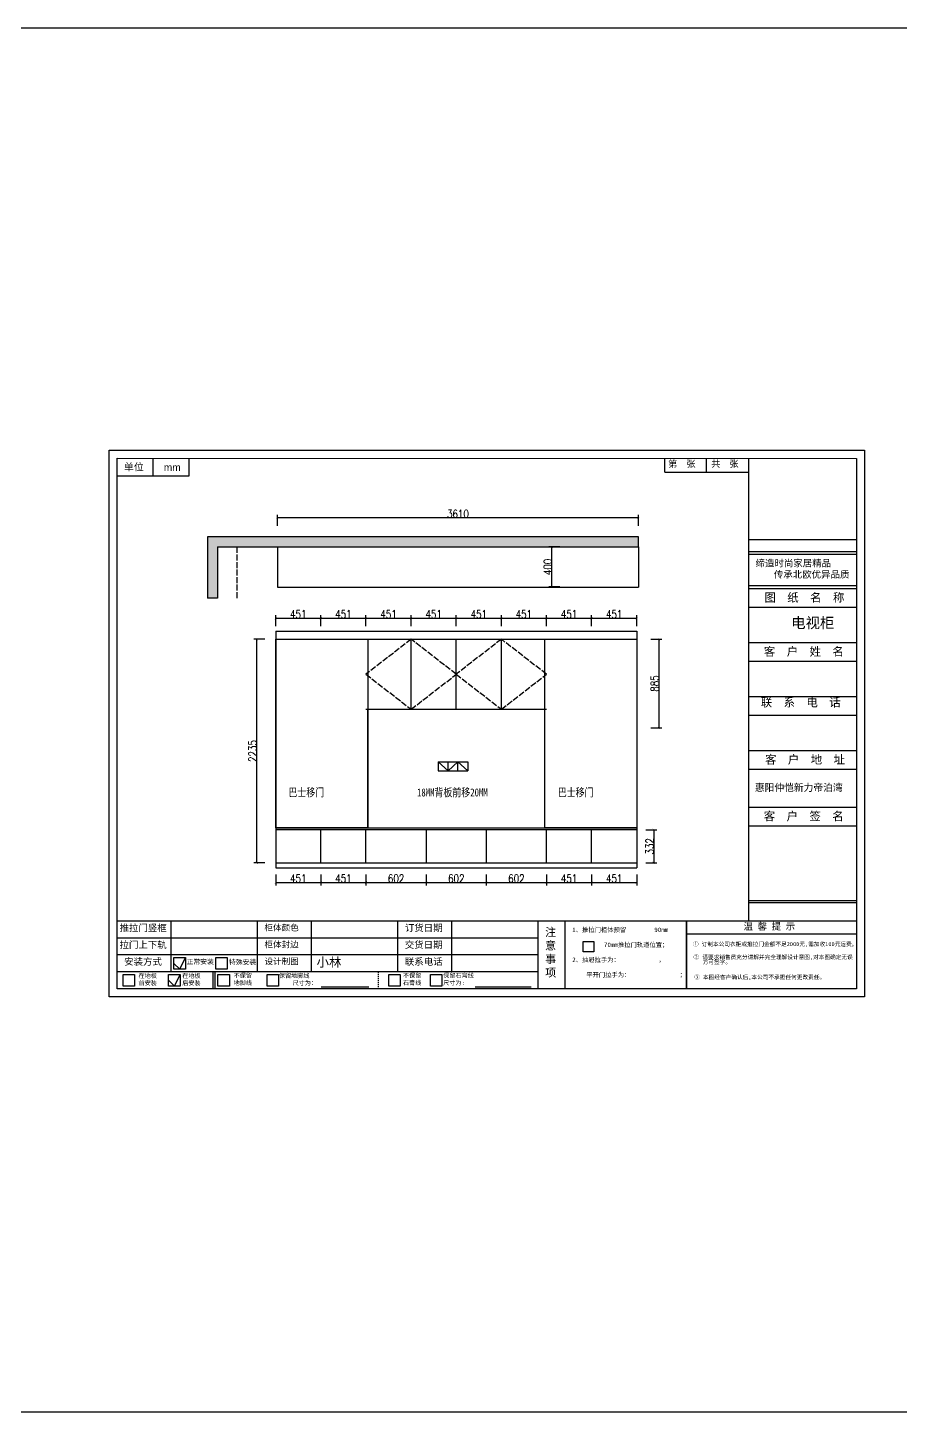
# Model space of a CAD drawing. Header units: millimetres. Extents: x 3255186 to 3429179, y -984851 to -941485.
# Drawn here: x 3265847 to 3274575, y -984851 to -971010 of the extents above; entities that cross this region are included whole.
import ezdxf

# ---------------------------------------------------------------- set-up
doc = ezdxf.new("R2010")
doc.units = ezdxf.units.MM
doc.header["$PDMODE"] = 35
doc.linetypes.add('ACAD_ISO02W100', pattern=[15, 12, -3])
doc.linetypes.add('ACAD_ISO03W100', pattern=[30, 12, -18])
doc.layers.add('块', color=7, linetype='Continuous', lineweight=30)
doc.styles.add('DIM_FONT', font='SIMPLEX.shx', dxfattribs={"width": 0.8})
doc.styles.add('ROMANS', font='romans')
doc.styles.get("Standard").update_dxf_attribs({"font": 'acaderef.shx', "bigfont": 'bigfont.shx'})
doc.styles.add('新宋体', font='', dxfattribs={"height": 80})
doc.styles.add('标注用字体', font='', dxfattribs={"height": 70})
doc.styles.get('新宋体').set_extended_font_data('NSimSun')
doc.styles.get('标注用字体').set_extended_font_data('FangSong_GB2312')
doc.dimstyles.new('ISO-25', dxfattribs={"dimtxt": 80, "dimasz": 20, "dimexe": 30, "dimexo": 80, "dimtad": 1, "dimdec": 0, "dimtxsty": 'DIM_FONT', "dimblk": 'ARCHTICK', "dimcen": 2.5, "dimadec": 0, "dimazin": 0, "dimtfac": 1, "dimtdec": 0, "dimtmove": 1, "dimatfit": 3, "dimfxl": 80, "dimfxlon": 1, "dimarcsym": 0})

# ---------------------------------------------------------------- blocks, each defined once
blk = doc.blocks.new('_ArchTick')
at = {"color": 0, "linetype": 'ByBlock', "const_width": 0.15}
blk.add_lwpolyline([(-0.5, -0.5), (0.5, 0.5)], dxfattribs=at)
blk = doc.blocks.new('*D783')
at = {"color": 0, "lineweight": -2, "ltscale": 5}
for p, q in [((3268346, -975991), (3268346, -975881)), ((3271956, -975911), (3268346, -975911)), ((3271956, -975991), (3271956, -975881))]:
    blk.add_line(p, q, dxfattribs=at)
at = {"layer": 'Defpoints', "color": 0, "ltscale": 5}
for p in [(3268346, -975911), (3268346, -976601), (3271956, -976601)]:
    blk.add_point(p, dxfattribs=at)
at = {"color": 0, "lineweight": -2, "ltscale": 5, "xscale": 20, "yscale": 20, "zscale": 20, "rotation": 180}
blk.add_blockref('_ArchTick', (3268346, -975911), dxfattribs=at)
at = {"color": 0, "lineweight": -2, "ltscale": 5, "xscale": 20, "yscale": 20, "zscale": 20}
blk.add_blockref('_ArchTick', (3271956, -975911), dxfattribs=at)
at = {"color": 0, "ltscale": 5, "insert": (3270151, -975870), "char_height": 80, "attachment_point": 5, "style": 'DIM_FONT'}
blk.add_mtext('3610', dxfattribs=at)
blk = doc.blocks.new('*D784')
at = {"color": 0, "lineweight": -2, "ltscale": 5}
for p, q in [((3271170, -976201), (3271060, -976201)), ((3271090, -976601), (3271090, -976201)), ((3271170, -976601), (3271060, -976601))]:
    blk.add_line(p, q, dxfattribs=at)
at = {"layer": 'Defpoints', "color": 0, "ltscale": 5}
for p in [(3271090, -976201), (3271956, -976201), (3271956, -976601)]:
    blk.add_point(p, dxfattribs=at)
at = {"color": 0, "lineweight": -2, "ltscale": 5, "xscale": 20, "yscale": 20, "zscale": 20}
for p, rotation in [((3271090, -976201), 90), ((3271090, -976601), 270)]:
    blk.add_blockref('_ArchTick', p, dxfattribs=dict(at, rotation=rotation))
at = {"color": 0, "ltscale": 5, "insert": (3271049, -976401), "char_height": 80, "attachment_point": 5, "rotation": 90, "style": 'DIM_FONT'}
blk.add_mtext('400', dxfattribs=at)
blk = doc.blocks.new('*D785')
at = {"color": 0, "lineweight": -2, "ltscale": 5}
for p, q in [((3268218, -977124), (3268108, -977124)), ((3268138, -979359), (3268138, -977124)), ((3268218, -979359), (3268108, -979359))]:
    blk.add_line(p, q, dxfattribs=at)
at = {"layer": 'Defpoints', "color": 0, "ltscale": 5}
for p in [(3268138, -977124), (3268780, -977124), (3268780, -979359)]:
    blk.add_point(p, dxfattribs=at)
at = {"color": 0, "lineweight": -2, "ltscale": 5, "xscale": 20, "yscale": 20, "zscale": 20}
for p, rotation in [((3268138, -977124), 90), ((3268138, -979359), 270)]:
    blk.add_blockref('_ArchTick', p, dxfattribs=dict(at, rotation=rotation))
at = {"color": 0, "ltscale": 5, "insert": (3268097, -978241), "char_height": 80, "attachment_point": 5, "rotation": 90, "style": 'DIM_FONT'}
blk.add_mtext('2235', dxfattribs=at)
blk = doc.blocks.new('*D786')
at = {"color": 0, "lineweight": -2, "ltscale": 5}
for p, q in [((3268329, -979475), (3268329, -979585)), ((3268780, -979475), (3268780, -979585)), ((3268329, -979555), (3268780, -979555))]:
    blk.add_line(p, q, dxfattribs=at)
at = {"layer": 'Defpoints', "color": 0, "ltscale": 5}
for p in [(3268329, -979309), (3268780, -979309), (3268780, -979555)]:
    blk.add_point(p, dxfattribs=at)
at = {"color": 0, "lineweight": -2, "ltscale": 5, "xscale": 20, "yscale": 20, "zscale": 20, "rotation": 180}
blk.add_blockref('_ArchTick', (3268329, -979555), dxfattribs=at)
at = {"color": 0, "lineweight": -2, "ltscale": 5, "xscale": 20, "yscale": 20, "zscale": 20}
blk.add_blockref('_ArchTick', (3268780, -979555), dxfattribs=at)
at = {"color": 0, "ltscale": 5, "insert": (3268554, -979515), "char_height": 80, "attachment_point": 5, "style": 'DIM_FONT'}
blk.add_mtext('451', dxfattribs=at)
blk = doc.blocks.new('*D787')
at = {"color": 0, "lineweight": -2, "ltscale": 5}
for p, q in [((3268780, -979475), (3268780, -979585)), ((3269231, -979475), (3269231, -979585)), ((3268780, -979555), (3269231, -979555))]:
    blk.add_line(p, q, dxfattribs=at)
at = {"layer": 'Defpoints', "color": 0, "ltscale": 5}
for p in [(3268780, -979309), (3269231, -979309), (3269231, -979555)]:
    blk.add_point(p, dxfattribs=at)
at = {"color": 0, "lineweight": -2, "ltscale": 5, "xscale": 20, "yscale": 20, "zscale": 20, "rotation": 180}
blk.add_blockref('_ArchTick', (3268780, -979555), dxfattribs=at)
at = {"color": 0, "lineweight": -2, "ltscale": 5, "xscale": 20, "yscale": 20, "zscale": 20}
blk.add_blockref('_ArchTick', (3269231, -979555), dxfattribs=at)
at = {"color": 0, "ltscale": 5, "insert": (3269005, -979515), "char_height": 80, "attachment_point": 5, "style": 'DIM_FONT'}
blk.add_mtext('451', dxfattribs=at)
blk = doc.blocks.new('*D788')
at = {"color": 0, "lineweight": -2, "ltscale": 5}
for p, q in [((3269231, -979475), (3269231, -979585)), ((3269833, -979475), (3269833, -979585)), ((3269231, -979555), (3269833, -979555))]:
    blk.add_line(p, q, dxfattribs=at)
at = {"layer": 'Defpoints', "color": 0, "ltscale": 5}
for p in [(3269231, -979309), (3269833, -979309), (3269833, -979555)]:
    blk.add_point(p, dxfattribs=at)
at = {"color": 0, "lineweight": -2, "ltscale": 5, "xscale": 20, "yscale": 20, "zscale": 20, "rotation": 180}
blk.add_blockref('_ArchTick', (3269231, -979555), dxfattribs=at)
at = {"color": 0, "lineweight": -2, "ltscale": 5, "xscale": 20, "yscale": 20, "zscale": 20}
blk.add_blockref('_ArchTick', (3269833, -979555), dxfattribs=at)
at = {"color": 0, "ltscale": 5, "insert": (3269532, -979515), "char_height": 80, "attachment_point": 5, "style": 'DIM_FONT'}
blk.add_mtext('602', dxfattribs=at)
blk = doc.blocks.new('*D789')
at = {"color": 0, "lineweight": -2, "ltscale": 5}
for p, q in [((3269833, -979475), (3269833, -979585)), ((3270434, -979475), (3270434, -979585)), ((3269833, -979555), (3270434, -979555))]:
    blk.add_line(p, q, dxfattribs=at)
at = {"layer": 'Defpoints', "color": 0, "ltscale": 5}
for p in [(3269833, -979309), (3270434, -979309), (3270434, -979555)]:
    blk.add_point(p, dxfattribs=at)
at = {"color": 0, "lineweight": -2, "ltscale": 5, "xscale": 20, "yscale": 20, "zscale": 20, "rotation": 180}
blk.add_blockref('_ArchTick', (3269833, -979555), dxfattribs=at)
at = {"color": 0, "lineweight": -2, "ltscale": 5, "xscale": 20, "yscale": 20, "zscale": 20}
blk.add_blockref('_ArchTick', (3270434, -979555), dxfattribs=at)
at = {"color": 0, "ltscale": 5, "insert": (3270134, -979515), "char_height": 80, "attachment_point": 5, "style": 'DIM_FONT'}
blk.add_mtext('602', dxfattribs=at)
blk = doc.blocks.new('*D790')
at = {"color": 0, "lineweight": -2, "ltscale": 5}
for p, q in [((3270434, -979475), (3270434, -979585)), ((3271036, -979475), (3271036, -979585)), ((3270434, -979555), (3271036, -979555))]:
    blk.add_line(p, q, dxfattribs=at)
at = {"layer": 'Defpoints', "color": 0, "ltscale": 5}
for p in [(3270434, -979309), (3271036, -979309), (3271036, -979555)]:
    blk.add_point(p, dxfattribs=at)
at = {"color": 0, "lineweight": -2, "ltscale": 5, "xscale": 20, "yscale": 20, "zscale": 20, "rotation": 180}
blk.add_blockref('_ArchTick', (3270434, -979555), dxfattribs=at)
at = {"color": 0, "lineweight": -2, "ltscale": 5, "xscale": 20, "yscale": 20, "zscale": 20}
blk.add_blockref('_ArchTick', (3271036, -979555), dxfattribs=at)
at = {"color": 0, "ltscale": 5, "insert": (3270735, -979515), "char_height": 80, "attachment_point": 5, "style": 'DIM_FONT'}
blk.add_mtext('602', dxfattribs=at)
blk = doc.blocks.new('*D791')
at = {"color": 0, "lineweight": -2, "ltscale": 5}
for p, q in [((3271036, -979475), (3271036, -979585)), ((3271487, -979475), (3271487, -979585)), ((3271036, -979555), (3271487, -979555))]:
    blk.add_line(p, q, dxfattribs=at)
at = {"layer": 'Defpoints', "color": 0, "ltscale": 5}
for p in [(3271036, -979309), (3271487, -979309), (3271487, -979555)]:
    blk.add_point(p, dxfattribs=at)
at = {"color": 0, "lineweight": -2, "ltscale": 5, "xscale": 20, "yscale": 20, "zscale": 20, "rotation": 180}
blk.add_blockref('_ArchTick', (3271036, -979555), dxfattribs=at)
at = {"color": 0, "lineweight": -2, "ltscale": 5, "xscale": 20, "yscale": 20, "zscale": 20}
blk.add_blockref('_ArchTick', (3271487, -979555), dxfattribs=at)
at = {"color": 0, "ltscale": 5, "insert": (3271262, -979515), "char_height": 80, "attachment_point": 5, "style": 'DIM_FONT'}
blk.add_mtext('451', dxfattribs=at)
blk = doc.blocks.new('*D792')
at = {"color": 0, "lineweight": -2, "ltscale": 5}
for p, q in [((3271487, -979475), (3271487, -979585)), ((3271939, -979475), (3271939, -979585)), ((3271487, -979555), (3271939, -979555))]:
    blk.add_line(p, q, dxfattribs=at)
at = {"layer": 'Defpoints', "color": 0, "ltscale": 5}
for p in [(3271487, -979309), (3271939, -979309), (3271939, -979555)]:
    blk.add_point(p, dxfattribs=at)
at = {"color": 0, "lineweight": -2, "ltscale": 5, "xscale": 20, "yscale": 20, "zscale": 20, "rotation": 180}
blk.add_blockref('_ArchTick', (3271487, -979555), dxfattribs=at)
at = {"color": 0, "lineweight": -2, "ltscale": 5, "xscale": 20, "yscale": 20, "zscale": 20}
blk.add_blockref('_ArchTick', (3271939, -979555), dxfattribs=at)
at = {"color": 0, "ltscale": 5, "insert": (3271713, -979515), "char_height": 80, "attachment_point": 5, "style": 'DIM_FONT'}
blk.add_mtext('451', dxfattribs=at)
blk = doc.blocks.new('*D793')
at = {"color": 0, "lineweight": -2, "ltscale": 5}
for p, q in [((3268329, -976994), (3268329, -976884)), ((3268780, -976994), (3268780, -976884)), ((3268329, -976914), (3268780, -976914))]:
    blk.add_line(p, q, dxfattribs=at)
at = {"layer": 'Defpoints', "color": 0, "ltscale": 5}
for p in [(3268780, -976914), (3268329, -977124), (3268780, -977124)]:
    blk.add_point(p, dxfattribs=at)
at = {"color": 0, "lineweight": -2, "ltscale": 5, "xscale": 20, "yscale": 20, "zscale": 20, "rotation": 180}
blk.add_blockref('_ArchTick', (3268329, -976914), dxfattribs=at)
at = {"color": 0, "lineweight": -2, "ltscale": 5, "xscale": 20, "yscale": 20, "zscale": 20}
blk.add_blockref('_ArchTick', (3268780, -976914), dxfattribs=at)
at = {"color": 0, "ltscale": 5, "insert": (3268554, -976873), "char_height": 80, "attachment_point": 5, "style": 'DIM_FONT'}
blk.add_mtext('451', dxfattribs=at)
blk = doc.blocks.new('*D794')
at = {"color": 0, "lineweight": -2, "ltscale": 5}
for p, q in [((3268780, -976994), (3268780, -976884)), ((3269231, -976994), (3269231, -976884)), ((3268780, -976914), (3269231, -976914))]:
    blk.add_line(p, q, dxfattribs=at)
at = {"layer": 'Defpoints', "color": 0, "ltscale": 5}
for p in [(3269231, -976914), (3268780, -977124), (3269231, -977124)]:
    blk.add_point(p, dxfattribs=at)
at = {"color": 0, "lineweight": -2, "ltscale": 5, "xscale": 20, "yscale": 20, "zscale": 20, "rotation": 180}
blk.add_blockref('_ArchTick', (3268780, -976914), dxfattribs=at)
at = {"color": 0, "lineweight": -2, "ltscale": 5, "xscale": 20, "yscale": 20, "zscale": 20}
blk.add_blockref('_ArchTick', (3269231, -976914), dxfattribs=at)
at = {"color": 0, "ltscale": 5, "insert": (3269005, -976873), "char_height": 80, "attachment_point": 5, "style": 'DIM_FONT'}
blk.add_mtext('451', dxfattribs=at)
blk = doc.blocks.new('*D795')
at = {"color": 0, "lineweight": -2, "ltscale": 5}
for p, q in [((3269231, -976994), (3269231, -976884)), ((3269682, -976994), (3269682, -976884)), ((3269231, -976914), (3269682, -976914))]:
    blk.add_line(p, q, dxfattribs=at)
at = {"layer": 'Defpoints', "color": 0, "ltscale": 5}
for p in [(3269682, -976914), (3269231, -977124), (3269682, -977124)]:
    blk.add_point(p, dxfattribs=at)
at = {"color": 0, "lineweight": -2, "ltscale": 5, "xscale": 20, "yscale": 20, "zscale": 20, "rotation": 180}
blk.add_blockref('_ArchTick', (3269231, -976914), dxfattribs=at)
at = {"color": 0, "lineweight": -2, "ltscale": 5, "xscale": 20, "yscale": 20, "zscale": 20}
blk.add_blockref('_ArchTick', (3269682, -976914), dxfattribs=at)
at = {"color": 0, "ltscale": 5, "insert": (3269457, -976873), "char_height": 80, "attachment_point": 5, "style": 'DIM_FONT'}
blk.add_mtext('451', dxfattribs=at)
blk = doc.blocks.new('*D796')
at = {"color": 0, "lineweight": -2, "ltscale": 5}
for p, q in [((3269682, -976994), (3269682, -976884)), ((3270134, -976994), (3270134, -976884)), ((3269682, -976914), (3270134, -976914))]:
    blk.add_line(p, q, dxfattribs=at)
at = {"layer": 'Defpoints', "color": 0, "ltscale": 5}
for p in [(3270134, -976914), (3269682, -977124), (3270134, -977124)]:
    blk.add_point(p, dxfattribs=at)
at = {"color": 0, "lineweight": -2, "ltscale": 5, "xscale": 20, "yscale": 20, "zscale": 20, "rotation": 180}
blk.add_blockref('_ArchTick', (3269682, -976914), dxfattribs=at)
at = {"color": 0, "lineweight": -2, "ltscale": 5, "xscale": 20, "yscale": 20, "zscale": 20}
blk.add_blockref('_ArchTick', (3270134, -976914), dxfattribs=at)
at = {"color": 0, "ltscale": 5, "insert": (3269908, -976873), "char_height": 80, "attachment_point": 5, "style": 'DIM_FONT'}
blk.add_mtext('451', dxfattribs=at)
blk = doc.blocks.new('*D797')
at = {"color": 0, "lineweight": -2, "ltscale": 5}
for p, q in [((3270134, -976994), (3270134, -976884)), ((3270585, -976994), (3270585, -976884)), ((3270134, -976914), (3270585, -976914))]:
    blk.add_line(p, q, dxfattribs=at)
at = {"layer": 'Defpoints', "color": 0, "ltscale": 5}
for p in [(3270585, -976914), (3270134, -977124), (3270585, -977124)]:
    blk.add_point(p, dxfattribs=at)
at = {"color": 0, "lineweight": -2, "ltscale": 5, "xscale": 20, "yscale": 20, "zscale": 20, "rotation": 180}
blk.add_blockref('_ArchTick', (3270134, -976914), dxfattribs=at)
at = {"color": 0, "lineweight": -2, "ltscale": 5, "xscale": 20, "yscale": 20, "zscale": 20}
blk.add_blockref('_ArchTick', (3270585, -976914), dxfattribs=at)
at = {"color": 0, "ltscale": 5, "insert": (3270359, -976873), "char_height": 80, "attachment_point": 5, "style": 'DIM_FONT'}
blk.add_mtext('451', dxfattribs=at)
blk = doc.blocks.new('*D798')
at = {"color": 0, "lineweight": -2, "ltscale": 5}
for p, q in [((3270585, -976994), (3270585, -976884)), ((3271036, -976994), (3271036, -976884)), ((3270585, -976914), (3271036, -976914))]:
    blk.add_line(p, q, dxfattribs=at)
at = {"layer": 'Defpoints', "color": 0, "ltscale": 5}
for p in [(3271036, -976914), (3270585, -977124), (3271036, -977124)]:
    blk.add_point(p, dxfattribs=at)
at = {"color": 0, "lineweight": -2, "ltscale": 5, "xscale": 20, "yscale": 20, "zscale": 20, "rotation": 180}
blk.add_blockref('_ArchTick', (3270585, -976914), dxfattribs=at)
at = {"color": 0, "lineweight": -2, "ltscale": 5, "xscale": 20, "yscale": 20, "zscale": 20}
blk.add_blockref('_ArchTick', (3271036, -976914), dxfattribs=at)
at = {"color": 0, "ltscale": 5, "insert": (3270810, -976873), "char_height": 80, "attachment_point": 5, "style": 'DIM_FONT'}
blk.add_mtext('451', dxfattribs=at)
blk = doc.blocks.new('*D799')
at = {"color": 0, "lineweight": -2, "ltscale": 5}
for p, q in [((3271036, -976994), (3271036, -976884)), ((3271487, -976994), (3271487, -976884)), ((3271036, -976914), (3271487, -976914))]:
    blk.add_line(p, q, dxfattribs=at)
at = {"layer": 'Defpoints', "color": 0, "ltscale": 5}
for p in [(3271487, -976914), (3271036, -977124), (3271487, -977124)]:
    blk.add_point(p, dxfattribs=at)
at = {"color": 0, "lineweight": -2, "ltscale": 5, "xscale": 20, "yscale": 20, "zscale": 20, "rotation": 180}
blk.add_blockref('_ArchTick', (3271036, -976914), dxfattribs=at)
at = {"color": 0, "lineweight": -2, "ltscale": 5, "xscale": 20, "yscale": 20, "zscale": 20}
blk.add_blockref('_ArchTick', (3271487, -976914), dxfattribs=at)
at = {"color": 0, "ltscale": 5, "insert": (3271262, -976873), "char_height": 80, "attachment_point": 5, "style": 'DIM_FONT'}
blk.add_mtext('451', dxfattribs=at)
blk = doc.blocks.new('*D800')
at = {"color": 0, "lineweight": -2, "ltscale": 5}
for p, q in [((3271487, -976994), (3271487, -976884)), ((3271939, -976994), (3271939, -976884)), ((3271487, -976914), (3271939, -976914))]:
    blk.add_line(p, q, dxfattribs=at)
at = {"layer": 'Defpoints', "color": 0, "ltscale": 5}
for p in [(3271939, -976914), (3271487, -977124), (3271939, -977124)]:
    blk.add_point(p, dxfattribs=at)
at = {"color": 0, "lineweight": -2, "ltscale": 5, "xscale": 20, "yscale": 20, "zscale": 20, "rotation": 180}
blk.add_blockref('_ArchTick', (3271487, -976914), dxfattribs=at)
at = {"color": 0, "lineweight": -2, "ltscale": 5, "xscale": 20, "yscale": 20, "zscale": 20}
blk.add_blockref('_ArchTick', (3271939, -976914), dxfattribs=at)
at = {"color": 0, "ltscale": 5, "insert": (3271713, -976873), "char_height": 80, "attachment_point": 5, "style": 'DIM_FONT'}
blk.add_mtext('451', dxfattribs=at)
blk = doc.blocks.new('*D801')
at = {"color": 0, "lineweight": -2, "ltscale": 5}
for p, q in [((3272080, -977124), (3272190, -977124)), ((3272160, -977124), (3272160, -978009)), ((3272080, -978009), (3272190, -978009))]:
    blk.add_line(p, q, dxfattribs=at)
at = {"layer": 'Defpoints', "color": 0, "ltscale": 5}
for p in [(3270585, -977124), (3270585, -978009), (3272160, -978009)]:
    blk.add_point(p, dxfattribs=at)
at = {"color": 0, "lineweight": -2, "ltscale": 5, "xscale": 20, "yscale": 20, "zscale": 20}
for p, rotation in [((3272160, -977124), 90), ((3272160, -978009), 270)]:
    blk.add_blockref('_ArchTick', p, dxfattribs=dict(at, rotation=rotation))
at = {"color": 0, "ltscale": 5, "insert": (3272119, -977566), "char_height": 80, "attachment_point": 5, "rotation": 90, "style": 'DIM_FONT'}
blk.add_mtext('885', dxfattribs=at)
blk = doc.blocks.new('M')
for p, q in [((7224, 24106), (7224, 32333)), ((7224, 32333), (18599, 32332)), ((18599, 32332), (18599, 24106)), ((7346, 24228), (7345, 32211)), ((7345, 32211), (18477, 32210)), ((7886, 31941), (7886, 32211)), ((8426, 32211), (8426, 31941)), ((15589, 32004), (15589, 32211)), ((16220, 32004), (16220, 32211)), ((16852, 32210), (16852, 25243)), ((18477, 32210), (18477, 24228)), ((8426, 31941), (7345, 31941)), ((15589, 32004), (16852, 32004)), ((16852, 30991), (18477, 30991)), ((16852, 30810), (18477, 30810)), ((16852, 30770), (18477, 30770)), ((16852, 30294), (18477, 30294)), ((16852, 30253), (18477, 30253)), ((16852, 29969), (18477, 29969)), ((16852, 29440), (18477, 29440)), ((16852, 29156), (18477, 29156)), ((16852, 28628), (18477, 28628)), ((16852, 28343), (18477, 28343)), ((16852, 27815), (18477, 27815)), ((16852, 27531), (18477, 27531)), ((16852, 26962), (18477, 26962)), ((16852, 26677), (18477, 26677)), ((16852, 25557), (18477, 25557)), ((16852, 25527), (18477, 25527)), ((18477, 25243), (7346, 25243)), ((8159, 24482), (8159, 25243)), ((9459, 24482), (9459, 25243)), ((10272, 24482), (10272, 25243)), ((11572, 24482), (11572, 25243)), ((12385, 24482), (12385, 25243)), ((13685, 24228), (13685, 25243)), ((14091, 24228), (14091, 25243)), ((15913, 25243), (15913, 24232)), ((15916, 25243), (15916, 24232)), ((18477, 25050), (15913, 25050)), ((13685, 24989), (7346, 24989)), ((13685, 24736), (7346, 24736)), ((13685, 24482), (7346, 24482)), ((8792, 24228), (8792, 24482)), ((8819, 24228), (8819, 24482)), ((18477, 24228), (7346, 24228)), ((10414, 24254), (11133, 24254)), ((12734, 24254), (13581, 24254)), ((18599, 24106), (7224, 24106))]:
    blk.add_line(p, q)
at = {"color": 0, "ltscale": 5}
for p, q in [((8199, 24608), (8286, 24520)), ((8286, 24520), (8372, 24696)), ((8207, 24266), (8294, 24442)), ((8121, 24354), (8207, 24266))]:
    blk.add_line(p, q, dxfattribs=at)
at = {"linetype": 'ACAD_ISO03W100'}
blk.add_line((11279, 24228), (11279, 24482), dxfattribs=at)
at = {"lineweight": 25}
for points in [[(7434, 24442), (7607, 24442), (7607, 24266), (7434, 24266)], [(8120, 24442), (8293, 24442), (8293, 24266), (8120, 24266)], [(8861, 24442), (9034, 24442), (9034, 24266), (8861, 24266)], [(9601, 24442), (9774, 24442), (9774, 24266), (9601, 24266)], [(11433, 24442), (11606, 24442), (11606, 24266), (11433, 24266)], [(12062, 24442), (12235, 24442), (12235, 24266), (12062, 24266)]]:
    blk.add_lwpolyline(points, close=True, dxfattribs=at)
at = {"layer": '块'}
blk.add_lwpolyline([(14364, 24939), (14524, 24939), (14524, 24783), (14364, 24783)], close=True, dxfattribs=at)
at = {"layer": '块', "lineweight": 25}
for points in [[(8199, 24696), (8372, 24696), (8372, 24520), (8199, 24520)], [(8828, 24696), (9001, 24696), (9001, 24520), (8828, 24520)]]:
    blk.add_lwpolyline(points, close=True, dxfattribs=at)
at = {"char_height": 109.1, "attachment_point": 5}
for s, insert in [('{\\fSimSun|b0|i0|c134|p54;单位}', (7596, 32074)), ('{\\fArial|b0|i0|c0|p32;mm}', (8174, 32074))]:
    blk.add_mtext(s, dxfattribs=dict(at, insert=insert))
at = {"attachment_point": 1}
for s, insert, char_height, width in [('{\\fSimSun|b0|i0|c134|p54;第  张}', (15641, 32177), 99.06, 2286.9), ('{\\fSimSun|b0|i0|c134|p54;共  张}', (16289, 32178), 99.06, 2286.9), ('{\\fSimSun|b0|i0|c134|p2;缔造时尚家居精品\\P    传承北欧优异品质}', (16957, 30683), 101.58, 1676.49), ('{\\fSimSun|b0|i0|c134|p54;温 馨 提 示}', (16777, 25217), 101.58, 2345.16), ('{\\fSimSun|b0|i0|c134|p54;推拉门竖框}', (7380, 25194), 101.58, 748), ('{\\fSimSun|b0|i0|c134|p54;订货日期}', (11676, 25194), 101.58, 567.91), ('{\\fSimHei|b0|i0|c134|p2;注意事项}', (13789, 25141), 121.9, 119.08), ('{\\fSimSun|b0|i0|c134|p54;拉门上下轨}', (7380, 24940), 101.58, 748), ('{\\fSimSun|b0|i0|c134|p54;交货日期}', (11676, 24940), 101.58, 567.91), ('{\\fSimSun|b0|i0|c134|p54;安装方式}', (7450, 24686), 101.58, 567.91), ('{\\fSimSun|b0|i0|c134|p54;正常安装}', (8390, 24672), 73.14, 538.56), ('{\\fSimSun|b0|i0|c134|p54;特殊安装}', (9029, 24665), 73.14, 538.56), ('{\\fSimSun|b0|i0|c134|p54;联系电话}', (11676, 24686), 101.58, 567.91), ('{\\fSimSun|b0|i0|c134|p54;在地板\\P前安装}', (7666, 24456), 65.83, 645.46), ('{\\fSimSun|b0|i0|c134|p54;在地板\\P后安装}', (8324, 24456), 65.83, 645.46), ('{\\fSimSun|b0|i0|c134|p54;不保留\\P地脚线}', (9098, 24460), 65.83, 645.46), ('{\\fSimSun|b0|i0|c134|p54;保留地脚线\\P    尺寸为：}', (9780, 24458), 65.83, 801.54), ('{\\fSimSun|b0|i0|c134|p54;不保留\\P\\fSimSun|b0|i0|c134|p2;石膏线}', (11648, 24460), 65.83, 645.46), ('{\\fSimSun|b0|i0|c134|p54;保留\\fSimSun|b0|i0|c134|p2;石膏线\\P尺寸为:}', (12254, 24460), 65.83, 645.46)]:
    blk.add_mtext(s, dxfattribs=dict(at, insert=insert, char_height=char_height, width=width))
for s, insert, char_height, width, style in [('图  纸  名  称', (17091, 30178), 126.2, 1414.86, '新宋体'), ('客  户  姓  名', (17083, 29365), 126.2, 1414.86, '新宋体'), ('联  系  电  话', (17036, 28600), 126.2, 1756.25, '新宋体'), ('客  户  地  址', (17100, 27740), 126.2, 1414.86, '新宋体'), ('客  户  签  名', (17081, 26887), 126.2, 1414.86, '新宋体'), ('柜体颜色  ', (9563, 25194), 92.1, 1815.91, '新宋体'), ('{\\fSimSun|b0|i0|c134|p2;1、推拉门柜体预留        90mm           \\P       \\P         70mm推拉门轨道位置；\\P\\P2、抽屉拉手为：\\L           \\l，\\P   \\P    平开门拉手为：\\L              \\l；\\P               }', (14197, 25149), 67.72, 4207.93, '标注用字体'), ('{\\fSimSun|b0|i0|c134|p54;柜体封边}', (9563, 24940), 92.1, 1815.91, '新宋体'), ('{\\fSimSun|b0|i0|c134|p54;设计制图}', (9563, 24686), 92.1, 1815.91, '新宋体')]:
    blk.add_mtext(s, dxfattribs=dict(at, insert=insert, char_height=char_height, width=width, style=style))
at = {"char_height": 101.55, "attachment_point": 1, "style": 'ROMANS'}
for s, insert in [('{\\fSimSun|b0|i0|c134|p2;\\H0.8x;     \\H0.75x;    ① 订制本公司衣柜或推拉门金额不足2000元,需加收100元运费。\\P        }', (15519, 24930)), ('{\\fSimSun|b0|i0|c134|p2;\\P\\H0.6x;        \u3000 ② 请要求销售员充分讲解并完全理解设计意图,对本图确定无误}', (15508, 24904)), ('{\\fSimSun|b0|i0|c134|p2;\\P\\H0.6x;\\P           方可签字。}', (15638, 24931)), ('{\\fSimSun|b0|i0|c134|p2;\\P\\H0.6x;           ③ 本图经客户确认后,本公司不承担任何更改责任。}', (15508, 24602))]:
    blk.add_mtext(s, dxfattribs=dict(at, insert=insert))
blk = doc.blocks.new('*D965')
at = {"color": 0, "lineweight": -2, "ltscale": 5}
for p, q in [((3272029, -979027), (3272139, -979027)), ((3272109, -979027), (3272109, -979359)), ((3272029, -979359), (3272139, -979359))]:
    blk.add_line(p, q, dxfattribs=at)
at = {"layer": 'Defpoints', "color": 0, "ltscale": 5}
for p in [(3271939, -979027), (3271939, -979359), (3272109, -979359)]:
    blk.add_point(p, dxfattribs=at)
at = {"color": 0, "lineweight": -2, "ltscale": 5, "xscale": 20, "yscale": 20, "zscale": 20}
for p, rotation in [((3272109, -979027), 90), ((3272109, -979359), 270)]:
    blk.add_blockref('_ArchTick', p, dxfattribs=dict(at, rotation=rotation))
at = {"color": 0, "ltscale": 5, "insert": (3272068, -979193), "char_height": 80, "attachment_point": 5, "rotation": 90, "style": 'DIM_FONT'}
blk.add_mtext('332', dxfattribs=at)

msp = doc.modelspace()

# ---------------------------------------------------------------- hatches: boundary and pattern name
at = {"ltscale": 5}
h = msp.add_hatch(dxfattribs=at)
h.set_pattern_fill('AR-CONC', color=252, style=0)
h.set_pattern_definition([(50, (18736.1, -64261.64), (182.184669, -15.9390855), [19.05, -209.55]), (355, (18736.1, -64261.64), (-35.242826, 191.056643), [15.24, -167.64]), (100.451, (18751.28, -64262.97), (146.942502, 175.116688), [16.19, -178.09]), (46.1842, (18736.1, -64210.84), (271.079041, -42.042328), [28.575, -314.325]), (96.6356, (18758.68, -64214.35), (237.404234, 247.425556), [24.285, -267.135]), (351.184, (18736.1, -64210.84), (237.404606, 247.425118), [22.86, -251.46]), (21, (18761.5, -64223.54), (151.61488, -102.2655185), [19.05, -209.55]), (326, (18761.5, -64223.54), (61.802028, 184.187966), [15.24, -167.64]), (71.4514, (18774.13, -64232.07), (213.416491, 81.922858), [16.19, -178.09]), (37.5, (18736.095, -64261.644), (3.0886033, 84.5550389), [0, -165.608, 0, -170.18, 0, -168.275]), (7.5, (18736.095, -64261.64), (66.8196625, 100.1805748), [0, -97.028, 0, -161.798, 0, -64.135]), (327.5, (18679.45, -64261.644), (135.5905952, -5.728744), [0, -63.5, 0, -198.12, 0, -262.89]), (317.5, (18654.05, -64261.64), (148.1291814, 25.426491), [0, -82.55, 0, -131.572, 0, -186.69])])
h.paths.add_polyline_path([(3267645.7, -976101.3), (3267645.7, -976711.3), (3267745.7, -976711.3), (3267745.7, -976201.3), (3271955.7, -976201.3), (3271955.7, -976101.3)])

# ---------------------------------------------------------------- linework, layer by layer
for p, q in [((3267645.7, -976101.3), (3267645.7, -976711.3)), ((3271955.7, -976101.3), (3267645.7, -976101.3)), ((3267745.7, -976201.3), (3267745.7, -976711.3)), ((3267745.7, -976201.3), (3271955.7, -976201.3)), ((3268345.7, -976201.3), (3268345.7, -976601.3)), ((3271955.7, -976201.3), (3271955.7, -976101.3)), ((3271955.7, -976201.3), (3271955.7, -976601.3)), ((3268345.7, -976601.3), (3271955.7, -976601.3)), ((3267745.7, -976711.3), (3267645.7, -976711.3)), ((3268328.6, -977043.5), (3271938.6, -977043.5)), ((3268328.6, -977043.5), (3268328.6, -979408.5)), ((3271938.6, -977043.5), (3271938.6, -979408.5)), ((3268328.6, -977123.5), (3271938.6, -977123.5)), ((3269682.4, -977823.5), (3269682.4, -977123.5)), ((3270133.6, -977823.5), (3270133.6, -977123.5)), ((3270584.9, -977823.5), (3270584.9, -977123.5)), ((3269231.1, -977823.5), (3271036.1, -977823.5)), ((3269249.1, -979008.5), (3269249.1, -977823.5)), ((3271018.1, -979008.5), (3271018.1, -977823.5)), ((3268328.6, -979008.5), (3271938.6, -979008.5)), ((3268328.6, -979026.5), (3271938.6, -979026.5)), ((3268779.9, -979358.5), (3268779.9, -979026.5)), ((3269231.1, -979358.5), (3269231.1, -979026.5)), ((3269832.8, -979026.5), (3269832.8, -979358.5)), ((3270434.4, -979026.5), (3270434.4, -979358.5)), ((3271036.1, -979358.5), (3271036.1, -979026.5)), ((3271487.4, -979358.5), (3271487.4, -979026.5)), ((3268328.6, -979358.5), (3271938.6, -979358.5)), ((3268328.6, -979408.5), (3271938.6, -979408.5))]:
    msp.add_line(p, q, dxfattribs=at)
at = {"color": 252, "linetype": 'ACAD_ISO02W100', "ltscale": 5}
msp.add_line((3267940.7, -976201.3), (3267940.7, -976711.3), dxfattribs=at)
at = {"color": 1, "ltscale": 5}
for p, q in [((3269953.6, -978348.5), (3270248.6, -978348.5)), ((3269953.6, -978348.5), (3269953.6, -978438.5)), ((3270051.9, -978438.5), (3270051.9, -978348.5)), ((3270150.3, -978438.5), (3270150.3, -978348.5)), ((3270248.6, -978348.5), (3270248.6, -978438.5)), ((3269953.6, -978438.5), (3270248.6, -978438.5))]:
    msp.add_line(p, q, dxfattribs=at)
at = {"color": 6, "ltscale": 5}
msp.add_lwpolyline([(3255185.8, -971010.2), (3429012.1, -971010.2), (3429012.1, -984851.3), (3255185.8, -984851.3)], close=True, dxfattribs=at)
at = {"ltscale": 5}
for points in [[(3268328.6, -977123.5), (3269249.1, -977123.5), (3269249.1, -979008.5), (3268328.6, -979008.5)], [(3271018.1, -977123.5), (3271938.6, -977123.5), (3271938.6, -979008.5), (3271018.1, -979008.5)]]:
    msp.add_lwpolyline(points, close=True, dxfattribs=at)
at = {"color": 253, "linetype": 'ACAD_ISO02W100', "ltscale": 5}
for points in [[(3269682.4, -977123.5), (3269231.1, -977473.5), (3269682.4, -977823.5), (3270133.6, -977473.5), (3269682.4, -977123.5)], [(3270584.9, -977123.5), (3270133.6, -977473.5), (3270584.9, -977823.5), (3271036.1, -977473.5), (3270584.9, -977123.5)]]:
    msp.add_lwpolyline(points, dxfattribs=at)
at = {"color": 1, "ltscale": 5}
msp.add_lwpolyline([(3269953.6, -978348.5), (3270051.9, -978438.5), (3270150.3, -978348.5), (3270248.6, -978438.5)], dxfattribs=at)

# ---------------------------------------------------------------- block references
at = {"xscale": 0.6642155519220978, "yscale": 0.6642155520385131, "zscale": 0.664215552}
msp.add_blockref('M', (3261863.9, -996709.5), dxfattribs=at)

# ---------------------------------------------------------------- texts
at = {"lineweight": 13, "insert": (3273483.8, -976906.9), "char_height": 105.55, "width": 2141.758, "attachment_point": 1, "style": '新宋体'}
msp.add_mtext('电视柜', dxfattribs=at)
at = {"attachment_point": 1}
for s, insert, char_height, width in [('{\\fSimSun|b0|i0|c134|p2;惠阳仲恺新力帝泊湾}', (3273120.5, -978570.2), 71.531, 1524.321), ('{\\fSimSun|b0|i0|c134|p2;小林}', (3268736.6, -980306.2), 91.202, 1270.267)]:
    msp.add_mtext(s, dxfattribs=dict(at, insert=insert, char_height=char_height, width=width))
at = {"char_height": 80, "width": 1175.852, "attachment_point": 1, "style": 'DIM_FONT'}
for s, insert in [('{\\fSimSun|b0|i0|c134|p2;巴士移门}', (3268454.8, -978614.7)), ('{\\fSimSun|b0|i0|c134|p2;18MM背板前移20MM}', (3269741.4, -978614.7)), ('{\\fSimSun|b0|i0|c134|p2;巴士移门}', (3271149, -978614.7))]:
    msp.add_mtext(s, dxfattribs=dict(at, insert=insert))

# ---------------------------------------------------------------- dimensions: what is measured, and where the dimension line sits
at = {"ltscale": 5}
for base, p1, p2, picture, middle in [((3268345.7, -975911), (3271955.7, -976601.3), (3268345.7, -976601.3), '*D783', (3270150.7, -975870.4)), ((3268779.9, -976913.6), (3268328.6, -977123.5), (3268779.9, -977123.5), '*D793', (3268554.2, -976873)), ((3269231.1, -976913.6), (3268779.9, -977123.5), (3269231.1, -977123.5), '*D794', (3269005.5, -976873)), ((3269682.4, -976913.6), (3269231.1, -977123.5), (3269682.4, -977123.5), '*D795', (3269456.7, -976873)), ((3270133.6, -976913.6), (3269682.4, -977123.5), (3270133.6, -977123.5), '*D796', (3269908, -976873)), ((3270584.9, -976913.6), (3270133.6, -977123.5), (3270584.9, -977123.5), '*D797', (3270359.2, -976873)), ((3271036.1, -976913.6), (3270584.9, -977123.5), (3271036.1, -977123.5), '*D798', (3270810.5, -976873)), ((3271487.4, -976913.6), (3271036.1, -977123.5), (3271487.4, -977123.5), '*D799', (3271261.7, -976873)), ((3271938.6, -976913.6), (3271487.4, -977123.5), (3271938.6, -977123.5), '*D800', (3271713, -976873)), ((3268779.9, -979555.4), (3268328.6, -979308.5), (3268779.9, -979308.5), '*D786', (3268554.2, -979514.7)), ((3269231.1, -979555.4), (3268779.9, -979308.5), (3269231.1, -979308.5), '*D787', (3269005.5, -979514.7)), ((3269832.8, -979555.4), (3269231.1, -979308.5), (3269832.8, -979308.5), '*D788', (3269531.9, -979514.7)), ((3270434.4, -979555.4), (3269832.8, -979308.5), (3270434.4, -979308.5), '*D789', (3270133.6, -979514.7)), ((3271036.1, -979555.4), (3270434.4, -979308.5), (3271036.1, -979308.5), '*D790', (3270735.3, -979514.7)), ((3271487.4, -979555.4), (3271036.1, -979308.5), (3271487.4, -979308.5), '*D791', (3271261.7, -979514.7)), ((3271938.6, -979555.4), (3271487.4, -979308.5), (3271938.6, -979308.5), '*D792', (3271713, -979514.7))]:
    dim = msp.add_linear_dim(base=base, p1=p1, p2=p2, dimstyle='ISO-25', dxfattribs=at)
    dim.commit()
    dim.dimension.update_dxf_attribs({"geometry": picture, "text_midpoint": middle})
for base, p1, p2, picture, middle in [((3271089.6, -976201.3), (3271955.7, -976601.3), (3271955.7, -976201.3), '*D784', (3271049, -976401.3)), ((3268137.7, -977123.5), (3268779.9, -979358.5), (3268779.9, -977123.5), '*D785', (3268097.1, -978241)), ((3272160.1, -978008.5), (3270584.9, -977123.5), (3270584.9, -978008.5), '*D801', (3272119.5, -977566)), ((3272109.1, -979358.5), (3271938.6, -979026.5), (3271938.6, -979358.5), '*D965', (3272068.5, -979192.5))]:
    dim = msp.add_linear_dim(base=base, p1=p1, p2=p2, angle=90, dimstyle='ISO-25', dxfattribs=at)
    dim.commit()
    dim.dimension.update_dxf_attribs({"geometry": picture, "text_midpoint": middle})

doc.saveas('drawing.dxf')
